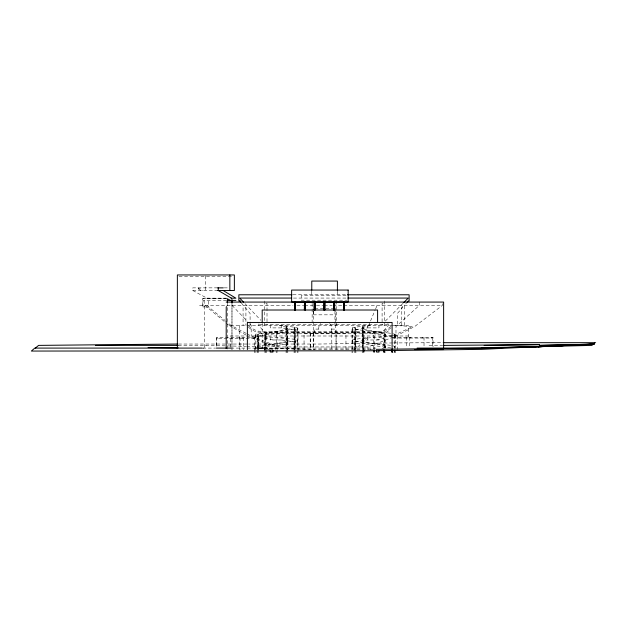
<?xml version="1.0" encoding="UTF-8"?>
<svg xmlns="http://www.w3.org/2000/svg" width="627" height="627" viewBox="0 0 627 627"><rect width="100%" height="100%" fill="white"/><g stroke="black" fill="none" stroke-linecap="round" stroke-linejoin="round"><path stroke-width="0.47" stroke-dasharray="3.13 2.35" d="M231.982 302.912L231.974 349.584L231.982 303.209M272.941 339.975L264.657 337.781L264.782 334.215L287.856 328.728L287.73 327.631L279.125 325.437M264.657 349.858L264.782 346.292L284.87 341.903L287.856 340.806L287.73 339.709C280.402 336.229 271.969 338.846 264.657 335.312M370.408 325.437L362.132 327.631L362.249 328.728L382.337 333.117L385.323 334.215L385.205 335.312C377.869 338.792 369.436 336.174 362.132 339.709L362.249 343.267L365.447 344.372L391.24 348.024M362.132 339.709L362.249 340.806L365.447 341.903L382.337 345.195L385.323 346.292L385.205 347.389L382.008 348.487M318.61 329.097L319.01 326.048L320.781 323.524M287.856 328.728L287.856 331.197L284.87 332.294L261.153 335.586L255.33 336.683L255.111 337.781L255.33 334.215L297.402 328.728L297.182 327.631L281.484 325.437L281.484 327.897L297.182 330.092L297.402 331.197L297.402 328.728M255.111 349.858L255.33 346.292L297.402 340.806L297.182 339.709L281.484 337.506L281.484 339.975L297.182 342.17L297.402 343.267L297.402 340.806M394.649 335.312L394.869 334.215L389.422 333.117L358.628 329.826L352.805 328.728L352.586 327.631L367.681 325.437L367.681 327.897L352.586 330.092L352.586 327.631M394.649 347.389L394.869 346.292L389.422 345.195L358.628 341.903L352.805 340.806L352.586 339.709L367.681 337.506L367.681 339.975L352.586 342.17L352.586 339.709M368.747 325.327L370.196 321.855M370.557 320.985L375.267 309.699M375.636 308.837L377.086 305.365M226.222 307.003L227.389 305.365M404.697 325.437L404.697 305.067L406.468 303.021M401.782 325.437L401.782 307.426L403.851 305.067L404.697 305.067M387.941 323.712L386.977 324.747L260.111 324.747L259.233 323.712M385.315 321.071L402.847 303.484M357.782 346.958L368.747 335.994M388.426 330.852L384.704 333.791L262.125 333.791L258.794 330.938M442.403 303.719L442.403 305.365L414.682 326.542L395.982 335.994L367.947 346.958L275.692 346.958L248.566 336.346M391.099 326.338L388.395 328.36L382.149 331.401L258.01 331.401L251.788 328.36L248.347 325.828M391.099 327.78L388.395 329.81L382.149 332.843L258.01 332.843L251.788 329.81L248.347 327.278M393.333 335.586L412.793 326.542L392.447 325.327M376.592 339.975L385.205 337.781L385.323 334.215M255.33 348.761L284.87 344.372L287.856 343.267L287.856 340.806M392.988 335.625L378.951 337.506L378.951 339.975L367.681 339.975M401.782 307.457L402.652 307.426L397.385 313.5L397.385 325.437M226.3 298.193L202.646 298.711L202.646 305.365L204.535 305.38L204.535 349.584M370.408 349.435L375.832 349.357M392.612 342.945L318.751 344.035L248.598 344.035M393.584 342.938L443.109 342.687M179.008 276.593L232.17 276.593M217.53 287.864L192.787 287.864L192.787 290.52L206.996 298.17L208.854 298.193M224.129 287.864L228.04 287.864M198.242 287.864L198.242 288.796L200.138 288.796L202.654 290.52M192.787 290.52L217.467 290.52M292.966 294.776L346.472 294.776M346.049 295.552L301.219 295.552L301.219 300.2L347.021 300.2M293.452 298.068L346.927 298.068M226.535 298.17L206.996 298.17L206.996 300.411M202.646 298.711L226.441 298.711M226.535 300.411L203.015 300.411L203.015 307.097L208.368 307.097L208.368 300.411M265.864 303.35L267.008 303.35L267.008 325.437M383.23 303.35L382.094 303.35L382.094 325.437M199.551 305.365L293.028 305.365M296.939 305.365L303.781 305.365M304.761 305.365L312.575 305.365M316.486 305.365L323.328 305.365M324.308 305.365L332.122 305.365M333.102 305.365L342.875 305.365M343.855 305.365L442.403 305.365M314.832 308.257L334.246 308.257M313.328 314.832L335.179 314.832M225.947 322.827L228.957 325.327L408.24 325.437L408.24 337.255M281.484 327.897L270.213 327.897L270.213 325.437M367.681 327.897L378.951 327.897L378.951 325.437M318.892 329.097L314.26 329.097L314.26 333.211M331.487 329.097L336.119 329.097L336.119 349.584M294.494 329.826L295.395 329.826L295.395 351.089M286.805 330.923L287.691 330.923L287.691 351.096M394.751 335.312L395.472 335.312L395.472 348.33M408.506 335.994L230.266 335.994L230.266 347.648M258.018 336.409L257.117 336.409L257.117 351.073M392.518 337.255L433.03 337.255L433.03 346.739M265.707 337.506L264.821 337.506L264.821 351.081M216.456 337.647L216.456 346.833L216.378 337.647L256.051 337.647L256.051 338.47L217.53 338.47L217.53 337.647M393.082 338.071L431.87 338.071L431.87 337.255M281.484 339.975L270.213 339.975L270.213 337.506L255.111 335.312M178.444 344.035L247.626 344.035M178.327 345.383L206.244 345.383M429.017 345.391L442.701 345.391M202.803 348.087L215.523 348.087M230.807 348.087L375.816 348.087M370.972 349.435L314.245 349.435L258.81 348.087M202.012 348.071L203.94 348.087M259.374 348.087L314.809 349.404M205.687 345.383L245.792 346.355M246.607 346.378L261.224 346.739M270.213 349.584L255.111 347.389M272.941 349.584L264.657 347.389M246.952 333.776L251.192 335.994L278.764 346.958M246.105 333.329L230.846 325.327L225.587 320.961M228.957 325.327L245.956 335.03M198.242 288.796L200.781 290.52M206.785 305.365L224.834 320.334M204.888 305.365L225.195 322.207M232.037 305.365L247.226 321.196M249.867 323.947L251.192 325.327L251.192 335.994M244.985 303.633L260.84 320.319M241.387 303.006L243.072 305.035L243.072 325.437M245.039 307.402L250.095 313.5L250.095 325.437M329.653 323.524L331.424 326.048L331.824 329.097M432.45 337.255L432.45 346.739M431.305 337.255L431.305 338.071M424.024 337.255L424.024 346.739M422.864 337.255L422.864 338.071M419.33 302.073L419.33 305.365L395.982 326.542L395.982 335.994M410.246 337.255L410.246 338.071M409.423 337.255L409.423 347.687M407.777 337.255L407.777 338.071M406.609 337.255L406.609 347.687M397.385 335.994L397.385 349.584M394.869 334.215L394.869 336.683L370.855 333.392L362.249 331.197L362.132 327.631M394.869 346.292L394.869 347.389M394.767 335.312L394.751 348.33M388.426 323.94L388.426 325.437L382.274 332.341L264.461 332.341L258.794 325.437L258.794 323.94M385.323 346.292L385.323 347.938M385.135 348.267L385.135 333.117L384.241 333.117L384.241 348.267M384.915 333.117L384.915 348.267M384.445 348.173L384.445 337.506L383.559 337.506L383.559 348.173M384.327 300.991L384.327 325.437M374.515 350.148L374.515 332.02L373.723 332.02L373.723 350.148M367.947 346.958L367.947 349.584M363.895 349.168L363.895 330.923L363.002 330.923L363.002 351.096M363.205 351.112L363.205 326.534L362.32 326.534L362.32 351.112M362.531 326.534L362.531 349.215M355.909 349.153L355.909 329.826L355.007 329.826L355.007 351.089M355.501 351.089L355.509 327.631L354.608 327.631L354.608 351.073M355.125 327.631L355.125 349.121M352.688 349.137L352.703 328.728L351.982 328.728L351.982 351.081M345.963 349.584L345.963 333.211L304.056 333.211L304.056 349.584M337.404 291.124L337.404 294.776M336.237 300.991L336.237 325.437M336.033 333.211L336.033 349.584M335.476 308.257L335.476 333.211M334.951 311.031L334.951 325.437M331.769 329.097L331.824 349.584M313.602 311.07L313.602 314.832M313.665 333.211L313.665 349.584M313.422 310.773L313.328 349.584M312.136 303.35L312.136 325.437M311.776 291.124L311.776 294.776M310.53 333.211L310.53 349.584M310.208 333.211L310.208 349.584M298.005 351.081L298.005 328.728L297.284 328.728L297.3 349.137M294.964 351.073L294.964 327.631L294.055 327.631L294.055 351.073M294.878 329.826L294.878 351.089M294.463 327.631L294.494 349.153M287.479 330.923L287.479 351.096M286.947 351.112L286.947 326.534L286.061 326.534L286.061 351.112M286.751 326.534L286.751 349.215M277.071 351.096L277.087 332.02L276.288 332.02L276.288 349.192M275.692 346.958L275.692 349.584M266.451 351.104L266.451 333.117L265.566 333.117L265.566 351.104M265.762 333.117L265.762 349.215M265.033 337.506L265.033 351.081M264.759 300.991L264.759 325.437M262.188 323.422L262.188 349.584M258.794 335.994L258.794 349.584M258.457 351.112L258.457 334.215L257.548 334.215L257.548 351.112M258.05 334.215L258.05 349.239M255.213 349.263L255.228 335.312L254.507 335.312L254.507 351.12M245.917 307.402L245.917 325.437M243.252 337.647L243.252 349.584M242.085 337.647L242.085 338.47M240.039 337.647L240.039 349.584M239.694 325.437L239.694 349.584M239.208 337.647L239.208 338.47M227.389 302.073L227.389 349.584M217.624 337.647L217.624 338.47M205.311 275.919L205.311 290.52M204.167 300.411L204.167 307.097"/><path stroke-width="0.94" d="M226.182 348.62L226.222 307.003M231.982 302.912L231.982 299.996M443.626 347.648L443.626 302.073L226.182 302.073M294.557 310.012L294.682 302.802L295.505 302.802L295.38 310.012M304.338 310.012L304.463 302.802L305.286 302.802L305.161 310.012M314.119 310.012L314.245 302.802M314.934 310.012L315.067 302.802M323.893 310.012L324.026 302.802L324.849 302.802L324.715 310.012M333.674 310.012L333.807 302.802M334.497 310.012L334.63 302.802M343.455 310.012L343.588 302.802L344.411 302.802L344.278 310.012M407.056 302.339L408.24 300.976L409.117 300.976L409.117 294.776L347.444 294.776M403.522 302.802L408.24 298.068L347.899 298.068M483.801 347.617L539.345 346.739L593.691 344.137L539.283 345.383L594.255 344.137L594.529 342.687M35.355 348.087L38.6 345.383L177.472 344.035M592.57 344.137L538.217 346.739L594.255 344.137M537.652 346.739L592.115 344.325L592.162 345.383L536.524 346.739L481.575 349.364L369.421 350.783L31.35 351.057L34.791 348.087L201.839 348.087M481.701 348.087L536.524 346.739M538.781 346.739L483.386 348.048L417.096 348.087M376.192 349.341L482.265 348.087M484.154 345.406L539.494 344.631L443.532 345.399M217.53 287.864L223.314 287.864M217.467 290.52L234.365 290.52L234.365 274.947L177.363 274.947L177.363 348.62M291.994 294.776L238.856 294.776L238.856 300.976L240.776 300.976M291.508 298.068L239.694 298.068L243.66 302.238M231.081 298.193L235.909 298.193L223.149 290.52M227.209 300.411L235.909 300.411M377.352 322.45L247.375 322.45L247.375 349.584M444.081 342.687L595.65 342.687M95.422 345.383L178.201 345.383M216.323 348.087L230.807 348.087M414.416 349.584L443.626 349.584M254.507 352.053L255.228 352.053M257.117 352.053L258.457 352.053M264.821 352.053L266.451 352.053M276.295 352.053L277.087 352.053M286.061 352.053L287.691 352.053M294.055 352.053L295.395 352.053M297.284 352.053L298.005 352.053M351.982 352.053L352.703 352.053M354.608 352.053L355.909 352.053M362.32 352.053L363.895 352.053L363.895 350.132M385.135 352.053L383.559 352.053L383.559 350.117M392.847 352.053L391.546 352.053L391.546 350.101M394.751 352.053L395.472 352.053M148.097 347.617L178.154 347.867M231.418 298.17L218.267 290.52L218.267 287.864M230.321 300.411L227.389 298.711L227.389 302.512M239.694 300.976L240.823 302.332M394.751 350.195L394.767 352.053M392.33 350.179L392.33 352.053M392.102 349.584L392.102 322.45L377.595 322.45L377.595 310.012L262.188 310.012L262.188 322.45M384.249 350.117L384.249 352.053M378.951 350.407L378.951 352.053L376.592 352.053L376.592 350.407M374.507 350.148L374.507 352.053L373.731 352.053L373.723 350.148M344.427 301.979L344.427 310.012M343.604 301.979L343.604 310.012M337.404 290.207L337.404 281.061L311.776 281.061L311.776 290.207M334.646 301.979L334.646 310.012M333.823 301.979L333.823 310.012M324.864 301.979L324.864 310.012M324.041 301.979L324.041 310.012M315.083 301.979L315.083 310.012M314.26 301.979L314.26 310.012M305.302 301.979L305.302 310.012M304.479 301.979L304.479 305.553M295.521 301.979L295.521 310.012M294.698 301.979L294.698 310.012M272.941 350.407L272.941 352.053L270.213 352.053L270.213 350.407M231.982 299.769L231.982 302.347M229.85 274.947L229.85 290.52M348.165 290.058L291.626 290.058L291.626 301.979L348.165 301.979L348.165 290.058"/></g></svg>
